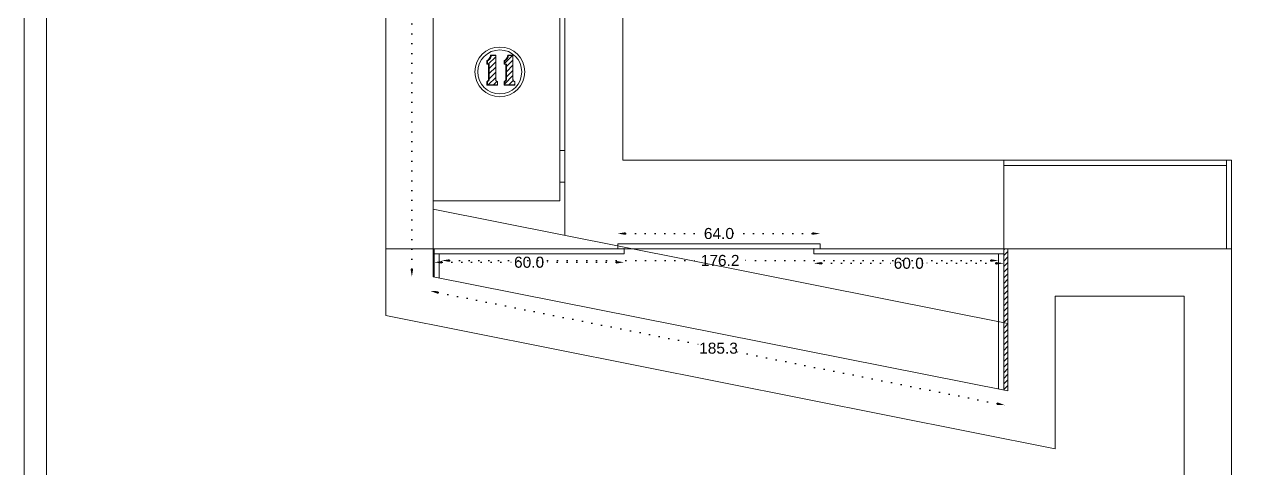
# Model space of a CAD drawing. Header units: inches. Extents: x -1979 to 7680, y -968 to 3127.
# Drawn here: x 3614.5 to 3999, y 406 to 546.6 of the extents above; entities that cross this region are included whole.
import ezdxf

# ---------------------------------------------------------------- set-up
doc = ezdxf.new("R2010")
doc.units = ezdxf.units.IN
doc.header["$MEASUREMENT"] = 0
doc.linetypes.add('ACAD_ISO07W100', pattern=[3, 0, -3])
doc.styles.get("Standard").update_dxf_attribs({"font": 'arial.ttf'})
doc.dimstyles.new('Copy of Standard', dxfattribs={"dimtxt": 2.5, "dimasz": 2.5, "dimexe": 0.18, "dimexo": 0.0625, "dimgap": 0.09, "dimtad": 0, "dimtih": 1, "dimtoh": 1, "dimdec": 1, "dimzin": 0, "dimdsep": 46, "dimtxsty": 'Standard', "dimcen": 0.09, "dimse1": 1, "dimse2": 1, "dimadec": 0, "dimazin": 0, "dimtfac": 1, "dimtdec": 1, "dimtix": 1, "dimtofl": 0, "dimtmove": 0, "dimatfit": 3, "dimfxl": 1, "dimtolj": 1, "dimtzin": 0, "dimarcsym": 0})
doc.dimstyles.get("Standard").update_dxf_attribs({"dimtxt": 3.5, "dimasz": 2.5, "dimexe": 0.18, "dimexo": 0.0625, "dimgap": 0.09, "dimtad": 0, "dimtih": 1, "dimtoh": 1, "dimdec": 1, "dimzin": 0, "dimdsep": 46, "dimtxsty": 'Standard', "dimcen": 0.09, "dimse1": 1, "dimse2": 1, "dimadec": 0, "dimazin": 0, "dimtfac": 1, "dimtdec": 1, "dimtix": 1, "dimtofl": 0, "dimtmove": 0, "dimatfit": 3, "dimfxl": 1, "dimtolj": 1, "dimtzin": 0, "dimarcsym": 0})
pattern_1 = [(45, (3195.2796, 1077.8027), (-0.8148213, 0.8148213), [])]

# ---------------------------------------------------------------- blocks, each defined once
blk = doc.blocks.new('*D81')
at = {"color": 0, "linetype": 'ACAD_ISO07W100', "lineweight": -2, "transparency": 16777216}
for p, q in [((3737.1, 757.85), (3737.1, 614.92)), ((3737.1, 469.25), (3737.1, 612.18))]:
    blk.add_line(p, q, dxfattribs=at)
at = {"color": 0, "transparency": 16777216}
for points in [[(3736.68, 757.85), (3737.52, 757.85), (3737.1, 760.35)], [(3736.68, 469.25), (3737.52, 469.25), (3737.1, 466.75)]]:
    blk.add_solid(points, dxfattribs=at)
at = {"layer": 'Defpoints', "color": 0, "transparency": 16777216}
for p in [(3737.1, 760.35), (3743.86, 760.35), (3743.86, 466.75)]:
    blk.add_point(p, dxfattribs=at)
at = {"color": 0, "lineweight": 20, "transparency": 16777216, "insert": (3737.1, 613.55), "char_height": 2.5, "attachment_point": 5}
blk.add_mtext('\\A1;293.6', dxfattribs=at)
blk = doc.blocks.new('*D72')
at = {"color": 0, "linetype": 'ACAD_ISO07W100', "lineweight": -2, "transparency": 16777216}
for p, q in [((3745.42, 461.76), (3828.27, 445.29)), ((3922.26, 426.6), (3839.93, 442.97))]:
    blk.add_line(p, q, dxfattribs=at)
at = {"color": 0, "transparency": 16777216}
for points in [[(3745.5, 462.17), (3745.34, 461.35), (3742.97, 462.25)], [(3922.34, 427.01), (3922.18, 426.19), (3924.71, 426.11)]]:
    blk.add_solid(points, dxfattribs=at)
at = {"layer": 'Defpoints', "color": 0, "transparency": 16777216}
for p in [(3743.86, 466.75), (3925.61, 430.61), (3924.71, 426.11)]:
    blk.add_point(p, dxfattribs=at)
at = {"color": 0, "lineweight": 20, "transparency": 16777216, "insert": (3834.1, 444.13), "char_height": 3.5, "attachment_point": 5}
blk.add_mtext('\\A1;185.3', dxfattribs=at)
blk = doc.blocks.new('*D85')
at = {"color": 0, "linetype": 'ACAD_ISO07W100', "lineweight": -2, "transparency": 16777216}
for p, q in [((3749.02, 471.89), (3828.8, 471.89)), ((3920.21, 471.89), (3840.42, 471.89))]:
    blk.add_line(p, q, dxfattribs=at)
at = {"color": 0, "transparency": 16777216}
for points in [[(3749.02, 472.3), (3749.02, 471.47), (3746.52, 471.89)], [(3920.21, 472.3), (3920.21, 471.47), (3922.71, 471.89)]]:
    blk.add_solid(points, dxfattribs=at)
at = {"layer": 'Defpoints', "color": 0, "transparency": 16777216}
for p in [(3922.71, 471.89), (3746.52, 466.22), (3922.71, 466.22)]:
    blk.add_point(p, dxfattribs=at)
at = {"color": 0, "lineweight": 20, "transparency": 16777216, "insert": (3834.61, 471.89), "char_height": 3.5, "attachment_point": 5}
blk.add_mtext('\\A1;176.2', dxfattribs=at)
blk = doc.blocks.new('*D86')
at = {"color": 0, "linetype": 'ACAD_ISO07W100', "lineweight": -2, "transparency": 16777216}
for p, q in [((3746.66, 471.33), (3769.54, 471.33)), ((3801.71, 471.33), (3778.82, 471.33))]:
    blk.add_line(p, q, dxfattribs=at)
at = {"color": 0, "transparency": 16777216}
for points in [[(3746.66, 471.75), (3746.66, 470.92), (3744.16, 471.33)], [(3801.71, 471.75), (3801.71, 470.92), (3804.21, 471.33)]]:
    blk.add_solid(points, dxfattribs=at)
at = {"layer": 'Defpoints', "color": 0, "transparency": 16777216}
for p in [(3744.16, 474.01), (3804.21, 474.01), (3804.21, 471.33)]:
    blk.add_point(p, dxfattribs=at)
at = {"color": 0, "lineweight": 20, "transparency": 16777216, "insert": (3774.18, 471.33), "char_height": 3.5, "attachment_point": 5}
blk.add_mtext('\\A1;60.0', dxfattribs=at)
blk = doc.blocks.new('*D87')
at = {"color": 0, "linetype": 'ACAD_ISO07W100', "lineweight": -2, "transparency": 16777216}
for p, q in [((3804.71, 480.42), (3829.59, 480.42)), ((3863.76, 480.42), (3838.87, 480.42))]:
    blk.add_line(p, q, dxfattribs=at)
at = {"color": 0, "transparency": 16777216}
for points in [[(3804.71, 480.84), (3804.71, 480.01), (3802.21, 480.42)], [(3863.76, 480.84), (3863.76, 480.01), (3866.26, 480.42)]]:
    blk.add_solid(points, dxfattribs=at)
at = {"layer": 'Defpoints', "color": 0, "transparency": 16777216}
for p in [(3802.21, 477.21), (3866.26, 480.42), (3866.26, 477.21)]:
    blk.add_point(p, dxfattribs=at)
at = {"color": 0, "lineweight": 20, "transparency": 16777216, "insert": (3834.23, 480.42), "char_height": 3.5, "attachment_point": 5}
blk.add_mtext('\\A1;64.0', dxfattribs=at)
blk = doc.blocks.new('*D88')
at = {"color": 0, "linetype": 'ACAD_ISO07W100', "lineweight": -2, "transparency": 16777216}
for p, q in [((3866.76, 471.01), (3889.64, 471.01)), ((3921.81, 471.01), (3898.92, 471.01))]:
    blk.add_line(p, q, dxfattribs=at)
at = {"color": 0, "transparency": 16777216}
for points in [[(3866.76, 471.42), (3866.76, 470.59), (3864.26, 471.01)], [(3921.81, 471.42), (3921.81, 470.59), (3924.31, 471.01)]]:
    blk.add_solid(points, dxfattribs=at)
at = {"layer": 'Defpoints', "color": 0, "transparency": 16777216}
for p in [(3864.26, 474.01), (3924.31, 474.01), (3924.31, 471.01)]:
    blk.add_point(p, dxfattribs=at)
at = {"color": 0, "lineweight": 20, "transparency": 16777216, "insert": (3894.28, 471.01), "char_height": 3.5, "attachment_point": 5}
blk.add_mtext('\\A1;60.0', dxfattribs=at)

msp = doc.modelspace()

# ---------------------------------------------------------------- hatches: boundary and pattern name
at = {"lineweight": 20}
h = msp.add_hatch(dxfattribs=at)
h.set_pattern_fill('ANSI31', color=256, scale=9.218651)
h.set_pattern_definition(pattern_1)
h.paths.add_polyline_path([(3764.03, 528.56), (3763.96, 528.59), (3763.89, 528.63), (3763.83, 528.68), (3763.78, 528.74), (3763.73, 528.8), (3763.69, 528.87), (3763.66, 528.94), (3763.64, 529.01), (3763.63, 529.09), (3763.62, 529.16), (3763.62, 536.8), (3762.19, 536.8), (3762.17, 536.62), (3762.13, 536.45), (3762.08, 536.28), (3762.01, 536.11), (3761.93, 535.95), (3761.84, 535.8), (3761.73, 535.65), (3761.61, 535.52), (3761.48, 535.39), (3761.34, 535.28), (3761.19, 535.18), (3761.03, 535.1), (3761.03, 534.01), (3761.34, 534.01), (3761.58, 534), (3761.58, 529.19), (3761.57, 529.12), (3761.55, 529.05), (3761.53, 528.98), (3761.49, 528.91), (3761.45, 528.84), (3761.41, 528.79), (3761.36, 528.73), (3761.3, 528.68), (3761.24, 528.64), (3761.17, 528.61), (3761.1, 528.58), (3761.03, 528.56), (3761.03, 527.46), (3764.18, 527.46), (3764.18, 528.52), (3764.1, 528.54)])
h = msp.add_hatch(dxfattribs=at)
h.set_pattern_fill('ANSI31', color=256, scale=9.218651)
h.set_pattern_definition(pattern_1)
h.paths.add_polyline_path([(3769.49, 528.56), (3769.42, 528.59), (3769.36, 528.63), (3769.3, 528.68), (3769.24, 528.74), (3769.2, 528.8), (3769.16, 528.87), (3769.13, 528.94), (3769.1, 529.01), (3769.09, 529.09), (3769.08, 529.16), (3769.08, 536.8), (3767.65, 536.8), (3767.63, 536.62), (3767.59, 536.45), (3767.54, 536.28), (3767.48, 536.11), (3767.39, 535.95), (3767.3, 535.8), (3767.19, 535.65), (3767.07, 535.52), (3766.94, 535.39), (3766.8, 535.28), (3766.65, 535.18), (3766.49, 535.1), (3766.49, 534.01), (3766.81, 534.01), (3767.04, 534), (3767.04, 529.19), (3767.03, 529.12), (3767.02, 529.05), (3766.99, 528.98), (3766.96, 528.91), (3766.92, 528.84), (3766.87, 528.79), (3766.82, 528.73), (3766.76, 528.68), (3766.7, 528.64), (3766.64, 528.61), (3766.57, 528.58), (3766.49, 528.56), (3766.49, 527.46), (3769.64, 527.46), (3769.64, 528.52), (3769.56, 528.54)])
h = msp.add_hatch(dxfattribs=at)
h.set_pattern_fill('ANSI31', color=256, scale=10)
h.set_pattern_definition([(45, (274.1369, 0), (-0.88388348, 0.88388348), [])])
h.paths.add_polyline_path([(3925.61, 452.01), (3924.31, 452.27), (3924.31, 430.87), (3925.61, 430.61)])
h.paths.add_polyline_path([(3925.61, 475.61), (3924.31, 475.61), (3924.31, 452.27), (3925.61, 452.01)])

# ---------------------------------------------------------------- linework, layer by layer
for p, q in [((3728.86, 454.44), (3728.86, 775.35)), ((3743.86, 466.75), (3743.86, 760.35)), ((3783.86, 490.75), (3783.86, 718.75)), ((3803.86, 700.35), (3803.86, 503.61)), ((3785.46, 479.88), (3785.46, 642.75)), ((3761.03, 535.1), (3761.03, 534.01)), ((3766.49, 535.1), (3766.49, 534.01)), ((3761.03, 527.46), (3764.18, 527.46)), ((3766.49, 527.46), (3769.64, 527.46)), ((3785.46, 506.73), (3783.86, 506.73)), ((3785.46, 503.73), (3785.46, 506.73)), ((3924.31, 503.61), (3803.86, 503.61)), ((3924.31, 503.61), (3924.31, 475.61)), ((3994.81, 503.61), (3924.31, 503.61)), ((3994.81, 502.01), (3924.31, 502.01)), ((3996.41, 503.61), (3994.81, 503.61)), ((3994.81, 503.61), (3994.81, 475.61)), ((3996.41, 475.61), (3996.41, 503.61)), ((3785.46, 496.73), (3783.86, 496.73)), ((3743.86, 490.75), (3783.86, 490.75)), ((3743.86, 466.75), (3743.86, 488.15)), ((3925.61, 452.01), (3743.86, 488.15)), ((3866.26, 477.21), (3802.21, 477.21)), ((3802.21, 475.61), (3802.21, 477.21)), ((3866.26, 475.61), (3866.26, 477.21)), ((3924.31, 477.21), (3924.31, 430.87)), ((3924.31, 475.61), (3728.86, 475.61)), ((3744.16, 466.69), (3744.16, 475.61)), ((3924.31, 475.61), (3744.16, 475.61)), ((3804.21, 474.01), (3744.16, 474.01)), ((3745.76, 466.37), (3745.76, 474.01)), ((3804.21, 474.01), (3804.21, 475.61)), ((3864.26, 474.01), (3864.26, 475.61)), ((3924.31, 474.01), (3864.26, 474.01)), ((3922.71, 474.01), (3922.71, 431.19)), ((3996.41, 475.61), (3924.31, 475.61)), ((3925.61, 475.61), (3925.61, 430.61)), ((3996.41, 305.61), (3996.41, 475.61)), ((3925.61, 430.61), (3743.86, 466.75)), ((3981.41, 460.61), (3940.61, 460.61)), ((3940.61, 460.61), (3940.61, 412.33)), ((3981.41, 460.61), (3981.41, 388.61)), ((3940.61, 412.33), (3728.86, 454.44))]:
    msp.add_line(p, q, dxfattribs=at)
for points in [[(3614.5, 186.85), (4508.69, 186.85), (4508.69, 819.1), (3614.5, 819.1)], [(3621.47, 214.38), (4498.64, 214.38), (4498.64, 784.65), (3621.47, 784.65)]]:
    msp.add_lwpolyline(points, close=True, dxfattribs=at)
for points in [[(3760.79, 527.41), (3764.18, 527.41), (3764.18, 527.46), (3764.18, 528.52), (3764.1, 528.54), (3764.03, 528.56), (3763.96, 528.59), (3763.89, 528.63), (3763.83, 528.68), (3763.78, 528.74), (3763.73, 528.8), (3763.69, 528.87), (3763.66, 528.94), (3763.64, 529.01), (3763.63, 529.09), (3763.62, 529.16), (3763.62, 536.8), (3763.62, 536.85), (3761.96, 536.85), (3761.93, 536.67), (3761.9, 536.49), (3761.84, 536.32), (3761.78, 536.15), (3761.7, 535.99), (3761.6, 535.83), (3761.49, 535.68), (3761.37, 535.55), (3761.24, 535.42), (3761.1, 535.31), (3760.95, 535.21), (3760.79, 535.12), (3760.79, 534.01), (3761.03, 534.01), (3761.34, 534.01), (3761.34, 529.16), (3761.33, 529.09), (3761.31, 529.01), (3761.29, 528.94), (3761.26, 528.88), (3761.22, 528.81), (3761.17, 528.75), (3761.12, 528.7), (3761.06, 528.65), (3761, 528.61), (3760.93, 528.57), (3760.86, 528.54), (3760.79, 528.52), (3760.79, 527.41), (3761.03, 527.46), (3761.03, 528.56), (3761.1, 528.58), (3761.17, 528.61), (3761.24, 528.64), (3761.3, 528.68), (3761.36, 528.73), (3761.41, 528.79), (3761.45, 528.84), (3761.49, 528.91), (3761.53, 528.98), (3761.55, 529.05), (3761.57, 529.12), (3761.58, 529.19), (3761.58, 534), (3761.34, 534.01)], [(3760.79, 535.12), (3761.03, 535.1), (3761.19, 535.18), (3761.34, 535.28), (3761.48, 535.39), (3761.61, 535.52), (3761.73, 535.65), (3761.84, 535.8), (3761.93, 535.95), (3762.01, 536.11), (3762.08, 536.28), (3762.13, 536.45), (3762.17, 536.62), (3762.19, 536.8)], [(3761.96, 536.85), (3762.19, 536.8), (3763.62, 536.8)], [(3766.25, 527.41), (3769.64, 527.41), (3769.64, 527.46), (3769.64, 528.52), (3769.56, 528.54), (3769.49, 528.56), (3769.42, 528.59), (3769.36, 528.63), (3769.3, 528.68), (3769.24, 528.74), (3769.2, 528.8), (3769.16, 528.87), (3769.13, 528.94), (3769.1, 529.01), (3769.09, 529.09), (3769.08, 529.16), (3769.08, 536.8), (3769.08, 536.85), (3767.42, 536.85), (3767.4, 536.67), (3767.36, 536.49), (3767.31, 536.32), (3767.24, 536.15), (3767.16, 535.99), (3767.07, 535.83), (3766.96, 535.68), (3766.84, 535.55), (3766.7, 535.42), (3766.56, 535.31), (3766.41, 535.21), (3766.25, 535.12), (3766.25, 534.01), (3766.49, 534.01), (3766.81, 534.01), (3766.81, 529.16), (3766.8, 529.09), (3766.78, 529.01), (3766.75, 528.94), (3766.72, 528.88), (3766.68, 528.81), (3766.63, 528.75), (3766.58, 528.7), (3766.52, 528.65), (3766.46, 528.61), (3766.39, 528.57), (3766.32, 528.54), (3766.25, 528.52), (3766.25, 527.41), (3766.49, 527.46), (3766.49, 528.56), (3766.57, 528.58), (3766.64, 528.61), (3766.7, 528.64), (3766.76, 528.68), (3766.82, 528.73), (3766.87, 528.79), (3766.92, 528.84), (3766.96, 528.91), (3766.99, 528.98), (3767.02, 529.05), (3767.03, 529.12), (3767.04, 529.19), (3767.04, 534), (3766.81, 534.01)], [(3766.25, 535.12), (3766.49, 535.1), (3766.65, 535.18), (3766.8, 535.28), (3766.94, 535.39), (3767.07, 535.52), (3767.19, 535.65), (3767.3, 535.8), (3767.39, 535.95), (3767.48, 536.11), (3767.54, 536.28), (3767.59, 536.45), (3767.63, 536.62), (3767.65, 536.8)], [(3767.42, 536.85), (3767.65, 536.8), (3769.08, 536.8)]]:
    msp.add_lwpolyline(points, dxfattribs=at)
for radius in [7.86, 6.94]:
    msp.add_circle((3764.92, 531.59), radius, dxfattribs=at)
for p in [(3804.21, 475.61), (3864.26, 475.61)]:
    msp.add_point(p, dxfattribs=at)

# ---------------------------------------------------------------- dimensions: what is measured, and where the dimension line sits
dim = msp.add_linear_dim(base=(3737.1, 760.35), p1=(3743.86, 466.75), p2=(3743.86, 760.35), angle=270, dimstyle='Copy of Standard', dxfattribs=at)
dim.commit()
dim.dimension.update_dxf_attribs({"geometry": '*D81', "text_midpoint": (3737.1, 613.55)})
for p1, p2, distance, picture, middle in [((3802.2079, 477.211), (3866.2564, 477.211), 3.2121, '*D87', (3834.2322, 480.4231)), ((3744.1593, 474.011), (3804.2079, 474.011), -2.6784, '*D86', (3774.1836, 471.3326)), ((3746.52, 466.22), (3922.71, 466.22), 5.67, '*D85', (3834.61, 471.89)), ((3864.2564, 474.011), (3924.305, 474.011), -3.0038, '*D88', (3894.2807, 471.0072))]:
    dim = msp.add_aligned_dim(p1=p1, p2=p2, distance=distance, dimstyle='Standard', dxfattribs=at)
    dim.commit()
    dim.dimension.update_dxf_attribs({"geometry": picture, "text_midpoint": middle})
dim = msp.add_linear_dim(base=(3924.71, 426.11), p1=(3743.86, 466.75), p2=(3925.61, 430.61), angle=348.7541, dimstyle='Standard', dxfattribs=at)
dim.commit()
dim.dimension.update_dxf_attribs({"geometry": '*D72', "text_midpoint": (3834.1, 444.13), "dimtype": 161})

doc.saveas('drawing.dxf')
